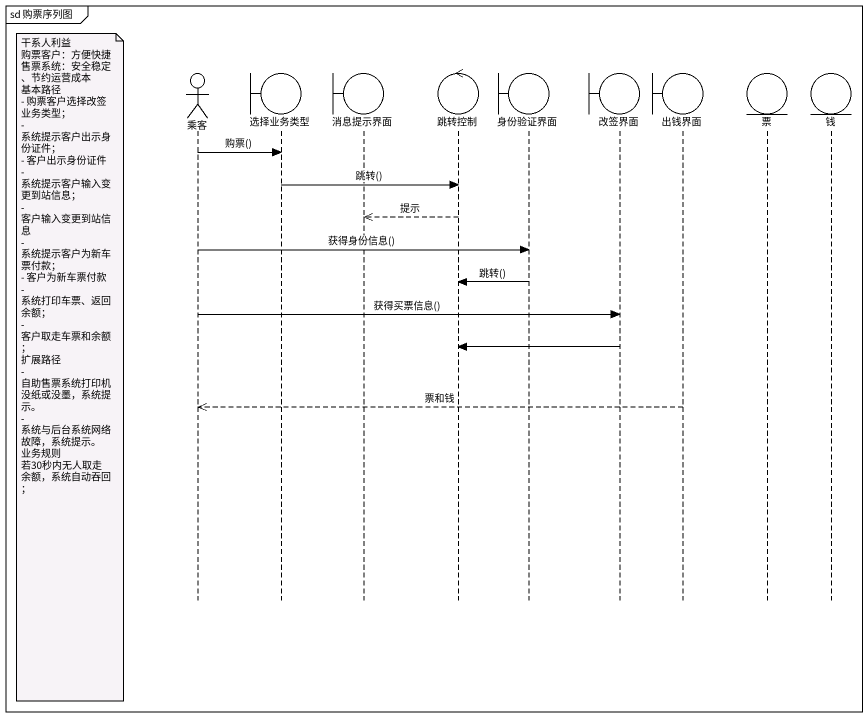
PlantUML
@startuml
mainframe sd 购票序列图
hide footbox
actor 乘客
boundary 选择业务类型
boundary 消息提示界面
control 跳转控制
boundary 身份验证界面
boundary 改签界面
boundary 出钱界面
entity 票
entity 钱

乘客 -> 选择业务类型 : 购票()
选择业务类型 -> 跳转控制 : 跳转()
跳转控制 -->> 消息提示界面 : 提示
乘客 -> 身份验证界面 : 获得身份信息()
身份验证界面 -> 跳转控制 : 跳转()
乘客 -> 改签界面 : 获得买票信息()
改签界面 -> 跳转控制
note left of 乘客
  干系人利益
  购票客户：方便快捷
  售票系统：安全稳定、节约运营成本
  基本路径
  - 购票客户选择改签 业务类型；
  - 系统提示客户出示身份证件；
  - 客户出示身份证件
  - 系统提示客户输入变更到站信息；
  - 客户输入变更到站信息
  - 系统提示客户为新车票付款；
  - 客户为新车票付款
  - 系统打印车票、返回余额；
  - 客户取走车票和余额；
  扩展路径
  - 自助售票系统打印机没纸或没墨，系统提示。
  - 系统与后台系统网络故障，系统提示。
  业务规则
  若30秒内无人取走余额，系统自动吞回；
end note
出钱界面 -->> 乘客 : 票和钱
@enduml
